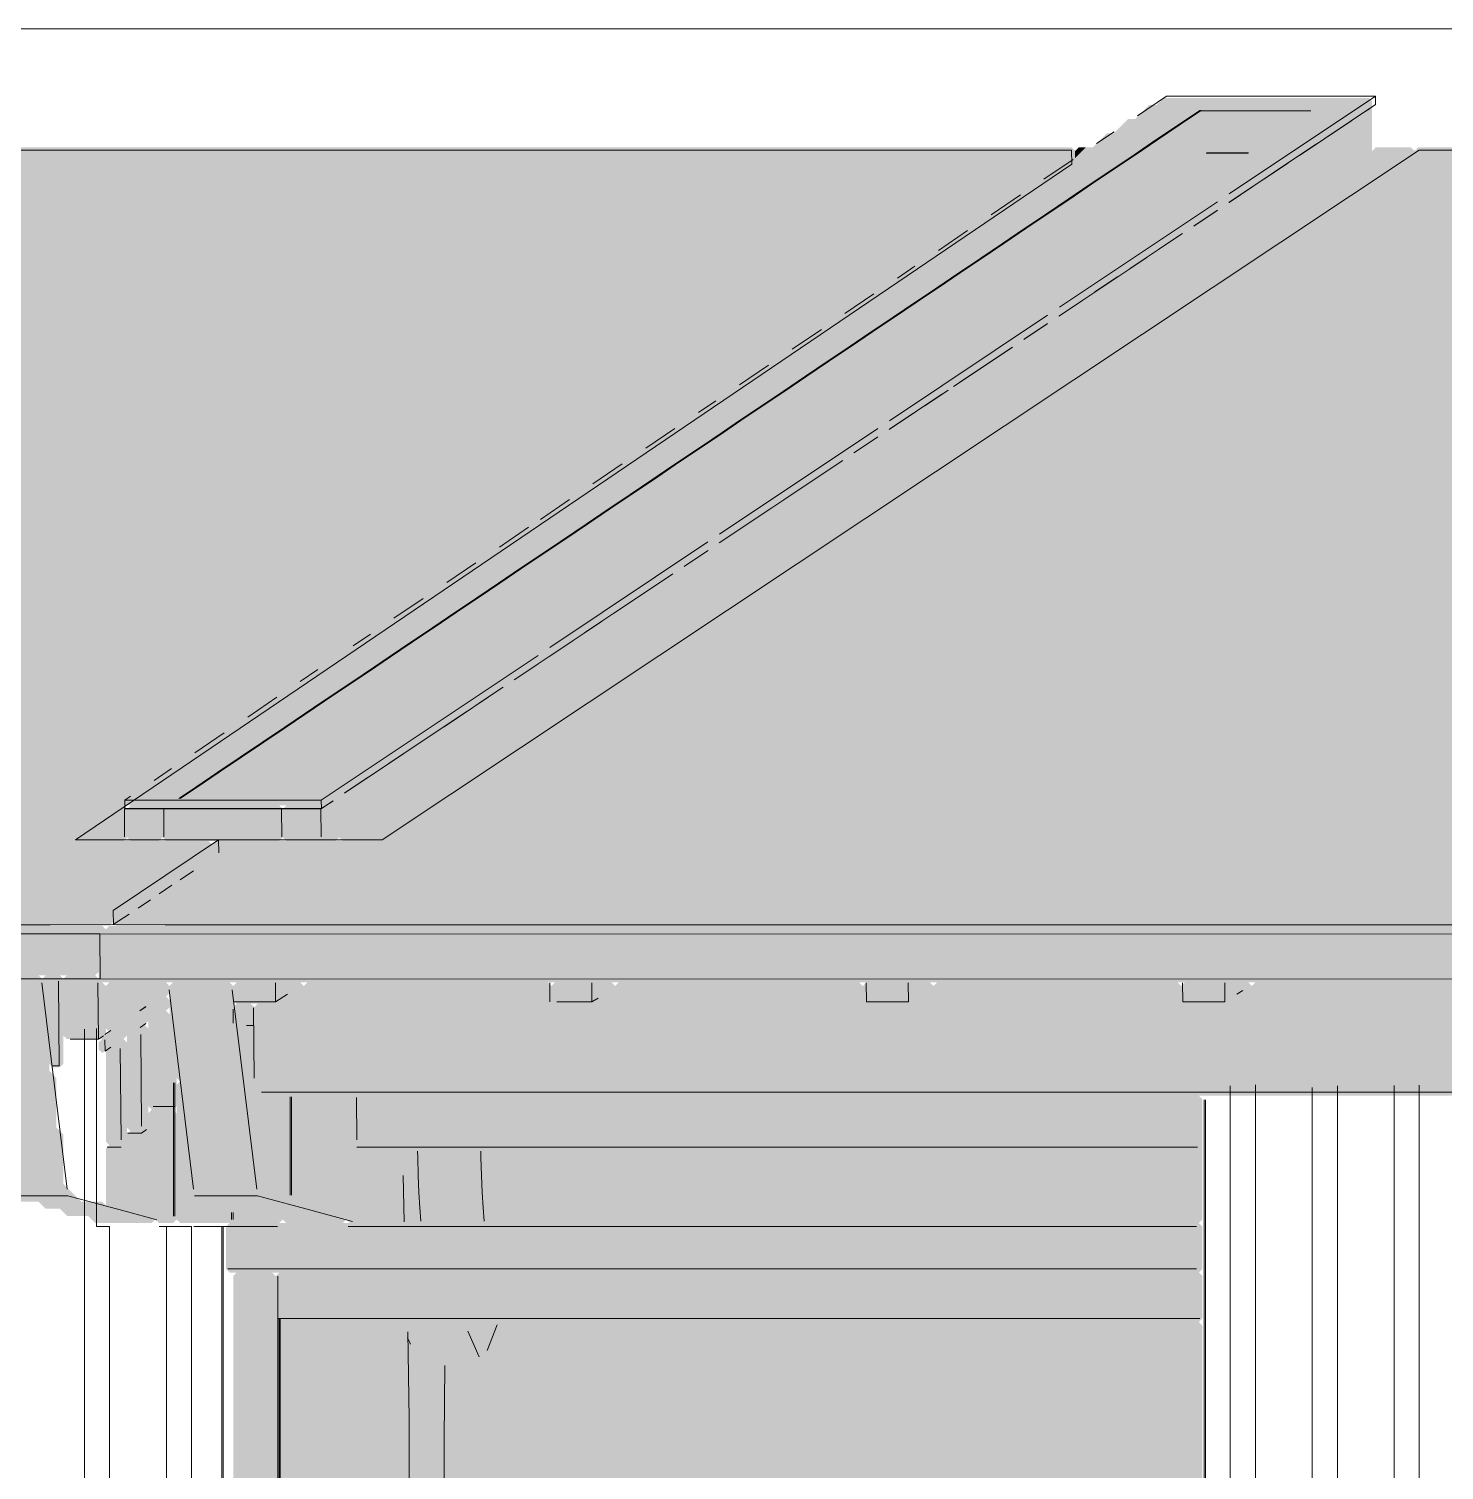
# Model space of a CAD drawing. Header units: millimetres. Extents: x 0 to 84100, y 0 to 59400.
# Drawn here: x 62445 to 64446, y 49047 to 51084 of the extents above; entities that cross this region are included whole.
import ezdxf

# ---------------------------------------------------------------- set-up
doc = ezdxf.new("R2010")
doc.units = ezdxf.units.MM
doc.layers.add('10_見えがかり', color=7, linetype='Continuous', lineweight=13)
doc.layers.add('12_見えがかり（ガラス）', color=5, linetype='Continuous', lineweight=9)

msp = doc.modelspace()

# ---------------------------------------------------------------- hatches: boundary and pattern name
at = {"layer": '10_見えがかり', "true_color": 0xbdbdbd}
for points in [[(64344.3, 50911.6), (64339.3, 50906.6), (64329.3, 50906.6), (64309.3, 50886.6), (64299.3, 50886.6), (64279.3, 50866.6), (64269.3, 50866.6), (64249.3, 50846.6), (64239.3, 50846.6), (64219.3, 50826.6), (64209.3, 50826.6), (64189.3, 50806.6), (64179.3, 50806.6), (64159.3, 50786.6), (64149.3, 50786.6), (64129.3, 50766.6), (64119.3, 50766.6), (64099.3, 50746.6), (64089.3, 50746.6), (64069.3, 50726.6), (64059.3, 50726.6), (64039.3, 50706.6), (64029.3, 50706.6), (64009.3, 50686.6), (63999.3, 50686.6), (63979.3, 50666.6), (63969.3, 50666.6), (63949.3, 50646.6), (63939.3, 50646.6), (63919.3, 50626.6), (63909.3, 50626.6), (63889.3, 50606.6), (63879.3, 50606.6), (63859.3, 50586.6), (63849.3, 50586.6), (63829.3, 50566.6), (63819.3, 50566.6), (63799.3, 50546.6), (63789.3, 50546.6), (63769.3, 50526.6), (63759.3, 50526.6), (63739.3, 50506.6), (63729.3, 50506.6), (63709.3, 50486.6), (63699.3, 50486.6), (63679.3, 50466.6), (63669.3, 50466.6), (63649.3, 50446.6), (63639.3, 50446.6), (63619.3, 50426.6), (63609.3, 50426.6), (63589.3, 50406.6), (63579.3, 50406.6), (63559.3, 50386.6), (63549.3, 50386.6), (63529.3, 50366.6), (63519.3, 50366.6), (63499.3, 50346.6), (63489.3, 50346.6), (63469.3, 50326.6), (63459.3, 50326.6), (63439.3, 50306.6), (63429.3, 50306.6), (63409.3, 50286.6), (63399.3, 50286.6), (63379.3, 50266.6), (63369.3, 50266.6), (63349.3, 50246.6), (63339.3, 50246.6), (63319.3, 50226.6), (63309.3, 50226.6), (63289.3, 50206.6), (63279.3, 50206.6), (63259.3, 50186.6), (63249.3, 50186.6), (63229.3, 50166.6), (63219.3, 50166.6), (63199.3, 50146.6), (63189.3, 50146.6), (63169.3, 50126.6), (63159.3, 50126.6), (63139.3, 50106.6), (63129.3, 50106.6), (63109.3, 50086.6), (63099.3, 50086.6), (63079.3, 50066.6), (63069.3, 50066.6), (63049.3, 50046.6), (63039.3, 50046.6), (63019.3, 50026.6), (63009.3, 50026.6), (62989.3, 50006.6), (62979.3, 50006.6), (62959.3, 49986.6), (62949.3, 49986.6), (62929.3, 49966.6), (62919.3, 49966.6), (62899.3, 49946.6), (62889.3, 49946.6), (62879.3, 49936.6), (62809.3, 49936.6), (62804.3, 49941.6), (62804.3, 49981.6), (62809.3, 49986.6), (62869.3, 49986.6), (62889.3, 50006.6), (62899.3, 50006.6), (62919.3, 50026.6), (62929.3, 50026.6), (62949.3, 50046.6), (62959.3, 50046.6), (62979.3, 50066.6), (62989.3, 50066.6), (63009.3, 50086.6), (63019.3, 50086.6), (63039.3, 50106.6), (63049.3, 50106.6), (63069.3, 50126.6), (63079.3, 50126.6), (63099.3, 50146.6), (63109.3, 50146.6), (63129.3, 50166.6), (63139.3, 50166.6), (63159.3, 50186.6), (63169.3, 50186.6), (63189.3, 50206.6), (63199.3, 50206.6), (63219.3, 50226.6), (63229.3, 50226.6), (63249.3, 50246.6), (63259.3, 50246.6), (63279.3, 50266.6), (63289.3, 50266.6), (63309.3, 50286.6), (63319.3, 50286.6), (63339.3, 50306.6), (63349.3, 50306.6), (63369.3, 50326.6), (63379.3, 50326.6), (63399.3, 50346.6), (63409.3, 50346.6), (63429.3, 50366.6), (63439.3, 50366.6), (63459.3, 50386.6), (63469.3, 50386.6), (63489.3, 50406.6), (63499.3, 50406.6), (63519.3, 50426.6), (63529.3, 50426.6), (63549.3, 50446.6), (63559.3, 50446.6), (63579.3, 50466.6), (63589.3, 50466.6), (63609.3, 50486.6), (63619.3, 50486.6), (63639.3, 50506.6), (63649.3, 50506.6), (63669.3, 50526.6), (63679.3, 50526.6), (63699.3, 50546.6), (63709.3, 50546.6), (63729.3, 50566.6), (63739.3, 50566.6), (63759.3, 50586.6), (63769.3, 50586.6), (63789.3, 50606.6), (63799.3, 50606.6), (63819.3, 50626.6), (63829.3, 50626.6), (63849.3, 50646.6), (63859.3, 50646.6), (63879.3, 50666.6), (63889.3, 50666.6), (63909.3, 50686.6), (63919.3, 50686.6), (63939.3, 50706.6), (63949.3, 50706.6), (63969.3, 50726.6), (63979.3, 50726.6), (63999.3, 50746.6), (64009.3, 50746.6), (64029.3, 50766.6), (64039.3, 50766.6), (64059.3, 50786.6), (64069.3, 50786.6), (64089.3, 50806.6), (64099.3, 50806.6), (64119.3, 50826.6), (64129.3, 50826.6), (64149.3, 50846.6), (64159.3, 50846.6), (64179.3, 50866.6), (64189.3, 50866.6), (64209.3, 50886.6), (64219.3, 50886.6), (64239.3, 50906.6), (64249.3, 50906.6), (64269.3, 50926.6), (64279.3, 50926.6), (64299.3, 50946.6), (64309.3, 50946.6), (64329.3, 50966.6), (64339.3, 50966.6), (64344.3, 50971.6)], [(63924.3, 50911.6), (63924.3, 50901.6), (63909.3, 50886.6), (63899.3, 50886.6), (63889.3, 50876.6), (63879.3, 50866.6), (63869.3, 50866.6), (63859.3, 50856.6), (63849.3, 50846.6), (63839.3, 50846.6), (63829.3, 50836.6), (63819.3, 50826.6), (63809.3, 50826.6), (63789.3, 50806.6), (63779.3, 50806.6), (63759.3, 50786.6), (63749.3, 50786.6), (63729.3, 50766.6), (63719.3, 50766.6), (63699.3, 50746.6), (63689.3, 50746.6), (63669.3, 50726.6), (63659.3, 50726.6), (63639.3, 50706.6), (63629.3, 50706.6), (63609.3, 50686.6), (63599.3, 50686.6), (63579.3, 50666.6), (63569.3, 50666.6), (63549.3, 50646.6), (63539.3, 50646.6), (63509.3, 50616.6), (63499.3, 50616.6), (63479.3, 50596.6), (63469.3, 50596.6), (63449.3, 50576.6), (63439.3, 50576.6), (63419.3, 50556.6), (63409.3, 50556.6), (63389.3, 50536.6), (63379.3, 50536.6), (63359.3, 50516.6), (63349.3, 50516.6), (63329.3, 50496.6), (63319.3, 50496.6), (63299.3, 50476.6), (63289.3, 50476.6), (63269.3, 50456.6), (63259.3, 50456.6), (63239.3, 50436.6), (63229.3, 50436.6), (63209.3, 50416.6), (63199.3, 50416.6), (63179.3, 50396.6), (63169.3, 50396.6), (63139.3, 50366.6), (63129.3, 50366.6), (63109.3, 50346.6), (63099.3, 50346.6), (63079.3, 50326.6), (63069.3, 50326.6), (63049.3, 50306.6), (63039.3, 50306.6), (63019.3, 50286.6), (63009.3, 50286.6), (62989.3, 50266.6), (62979.3, 50266.6), (62959.3, 50246.6), (62949.3, 50246.6), (62929.3, 50226.6), (62919.3, 50226.6), (62899.3, 50206.6), (62889.3, 50206.6), (62869.3, 50186.6), (62859.3, 50186.6), (62839.3, 50166.6), (62829.3, 50166.6), (62809.3, 50146.6), (62799.3, 50146.6), (62769.3, 50116.6), (62759.3, 50116.6), (62739.3, 50096.6), (62729.3, 50096.6), (62709.3, 50076.6), (62699.3, 50076.6), (62679.3, 50056.6), (62669.3, 50056.6), (62649.3, 50036.6), (62639.3, 50036.6), (62619.3, 50016.6), (62609.3, 50016.6), (62584.3, 49991.6), (62589.3, 49986.6), (62579.3, 49986.6), (62559.3, 49966.6), (62549.3, 49966.6), (62529.3, 49946.6), (62519.3, 49946.6), (62514.3, 49941.6), (62519.3, 49936.6), (62699.3, 49936.6), (62704.3, 49931.6), (62699.3, 49926.6), (62689.3, 49926.6), (62659.3, 49896.6), (62649.3, 49896.6), (62629.3, 49876.6), (62619.3, 49876.6), (62599.3, 49856.6), (62589.3, 49856.6), (62564.3, 49831.6), (62564.3, 49821.6), (62559.3, 49816.6), (59809.3, 49816.6), (59804.3, 49821.6), (59804.3, 49841.6), (59819.3, 49856.6), (59829.3, 49856.6), (59859.3, 49886.6), (59869.3, 49886.6), (59899.3, 49916.6), (59909.3, 49916.6), (59929.3, 49936.6), (60159.3, 49936.6), (60169.3, 49946.6), (60179.3, 49946.6), (60209.3, 49976.6), (60219.3, 49976.6), (60249.3, 50006.6), (60259.3, 50006.6), (60289.3, 50036.6), (60299.3, 50036.6), (60329.3, 50066.6), (60339.3, 50066.6), (60369.3, 50096.6), (60379.3, 50096.6), (60409.3, 50126.6), (60419.3, 50126.6), (60449.3, 50156.6), (60459.3, 50156.6), (60489.3, 50186.6), (60499.3, 50186.6), (60529.3, 50216.6), (60539.3, 50216.6), (60569.3, 50246.6), (60579.3, 50246.6), (60609.3, 50276.6), (60619.3, 50276.6), (60649.3, 50306.6), (60659.3, 50306.6), (60689.3, 50336.6), (60699.3, 50336.6), (60729.3, 50366.6), (60739.3, 50366.6), (60769.3, 50396.6), (60779.3, 50396.6), (60809.3, 50426.6), (60819.3, 50426.6), (60849.3, 50456.6), (60859.3, 50456.6), (60889.3, 50486.6), (60899.3, 50486.6), (60929.3, 50516.6), (60939.3, 50516.6), (60969.3, 50546.6), (60979.3, 50546.6), (61009.3, 50576.6), (61019.3, 50576.6), (61049.3, 50606.6), (61059.3, 50606.6), (61089.3, 50636.6), (61099.3, 50636.6), (61129.3, 50666.6), (61139.3, 50666.6), (61179.3, 50706.6), (61189.3, 50706.6), (61219.3, 50736.6), (61229.3, 50736.6), (61259.3, 50766.6), (61269.3, 50766.6), (61299.3, 50796.6), (61309.3, 50796.6), (61339.3, 50826.6), (61349.3, 50826.6), (61379.3, 50856.6), (61389.3, 50856.6), (61419.3, 50886.6), (61429.3, 50886.6), (61459.3, 50916.6), (63919.3, 50916.6)], [(67104.3, 50911.6), (67089.3, 50896.6), (67079.3, 50896.6), (67069.3, 50886.6), (67059.3, 50886.6), (67039.3, 50866.6), (67029.3, 50866.6), (67019.3, 50856.6), (67009.3, 50856.6), (66989.3, 50836.6), (66979.3, 50836.6), (66969.3, 50826.6), (66959.3, 50826.6), (66939.3, 50806.6), (66929.3, 50806.6), (66919.3, 50796.6), (66909.3, 50796.6), (66889.3, 50776.6), (66879.3, 50776.6), (66859.3, 50756.6), (66849.3, 50756.6), (66839.3, 50746.6), (66829.3, 50746.6), (66809.3, 50726.6), (66799.3, 50726.6), (66789.3, 50716.6), (66779.3, 50716.6), (66759.3, 50696.6), (66749.3, 50696.6), (66739.3, 50686.6), (66729.3, 50686.6), (66709.3, 50666.6), (66699.3, 50666.6), (66689.3, 50656.6), (66679.3, 50656.6), (66659.3, 50636.6), (66649.3, 50636.6), (66639.3, 50626.6), (66629.3, 50626.6), (66609.3, 50606.6), (66599.3, 50606.6), (66589.3, 50596.6), (66579.3, 50596.6), (66559.3, 50576.6), (66549.3, 50576.6), (66539.3, 50566.6), (66529.3, 50566.6), (66509.3, 50546.6), (66499.3, 50546.6), (66489.3, 50536.6), (66479.3, 50536.6), (66459.3, 50516.6), (66449.3, 50516.6), (66439.3, 50506.6), (66429.3, 50506.6), (66409.3, 50486.6), (66399.3, 50486.6), (66389.3, 50476.6), (66379.3, 50476.6), (66359.3, 50456.6), (66349.3, 50456.6), (66339.3, 50446.6), (66329.3, 50446.6), (66309.3, 50426.6), (66299.3, 50426.6), (66289.3, 50416.6), (66279.3, 50416.6), (66259.3, 50396.6), (66249.3, 50396.6), (66239.3, 50386.6), (66229.3, 50386.6), (66209.3, 50366.6), (66199.3, 50366.6), (66189.3, 50356.6), (66179.3, 50356.6), (66159.3, 50336.6), (66149.3, 50336.6), (66139.3, 50326.6), (66129.3, 50326.6), (66109.3, 50306.6), (66099.3, 50306.6), (66089.3, 50296.6), (66079.3, 50296.6), (66059.3, 50276.6), (66049.3, 50276.6), (66039.3, 50266.6), (66029.3, 50266.6), (66009.3, 50246.6), (65999.3, 50246.6), (65989.3, 50236.6), (65979.3, 50236.6), (65959.3, 50216.6), (65949.3, 50216.6), (65939.3, 50206.6), (65929.3, 50206.6), (65909.3, 50186.6), (65899.3, 50186.6), (65889.3, 50176.6), (65879.3, 50176.6), (65859.3, 50156.6), (65849.3, 50156.6), (65839.3, 50146.6), (65829.3, 50146.6), (65809.3, 50126.6), (65799.3, 50126.6), (65789.3, 50116.6), (65779.3, 50116.6), (65759.3, 50096.6), (65749.3, 50096.6), (65739.3, 50086.6), (65729.3, 50086.6), (65709.3, 50066.6), (65699.3, 50066.6), (65689.3, 50056.6), (65679.3, 50056.6), (65659.3, 50036.6), (65649.3, 50036.6), (65639.3, 50026.6), (65629.3, 50026.6), (65609.3, 50006.6), (65599.3, 50006.6), (65589.3, 49996.6), (65579.3, 49996.6), (65559.3, 49976.6), (65549.3, 49976.6), (65539.3, 49966.6), (65529.3, 49966.6), (65509.3, 49946.6), (65499.3, 49946.6), (65489.3, 49936.6), (65479.3, 49936.6), (65459.3, 49916.6), (65449.3, 49916.6), (65439.3, 49906.6), (65429.3, 49906.6), (65409.3, 49886.6), (65399.3, 49886.6), (65389.3, 49876.6), (65379.3, 49876.6), (65359.3, 49856.6), (65349.3, 49856.6), (65339.3, 49846.6), (65329.3, 49846.6), (65324.3, 49841.6), (65324.3, 49821.6), (65319.3, 49816.6), (62569.3, 49816.6), (62564.3, 49821.6), (62564.3, 49831.6), (62589.3, 49856.6), (62599.3, 49856.6), (62619.3, 49876.6), (62629.3, 49876.6), (62649.3, 49896.6), (62659.3, 49896.6), (62689.3, 49926.6), (62699.3, 49926.6), (62709.3, 49936.6), (62949.3, 49936.6), (62969.3, 49956.6), (62979.3, 49956.6), (62999.3, 49976.6), (63009.3, 49976.6), (63029.3, 49996.6), (63039.3, 49996.6), (63059.3, 50016.6), (63069.3, 50016.6), (63089.3, 50036.6), (63099.3, 50036.6), (63119.3, 50056.6), (63129.3, 50056.6), (63149.3, 50076.6), (63159.3, 50076.6), (63179.3, 50096.6), (63189.3, 50096.6), (63209.3, 50116.6), (63219.3, 50116.6), (63239.3, 50136.6), (63249.3, 50136.6), (63269.3, 50156.6), (63279.3, 50156.6), (63299.3, 50176.6), (63309.3, 50176.6), (63329.3, 50196.6), (63339.3, 50196.6), (63359.3, 50216.6), (63369.3, 50216.6), (63389.3, 50236.6), (63399.3, 50236.6), (63419.3, 50256.6), (63429.3, 50256.6), (63449.3, 50276.6), (63459.3, 50276.6), (63479.3, 50296.6), (63489.3, 50296.6), (63509.3, 50316.6), (63519.3, 50316.6), (63539.3, 50336.6), (63549.3, 50336.6), (63569.3, 50356.6), (63579.3, 50356.6), (63599.3, 50376.6), (63609.3, 50376.6), (63629.3, 50396.6), (63639.3, 50396.6), (63659.3, 50416.6), (63669.3, 50416.6), (63689.3, 50436.6), (63699.3, 50436.6), (63719.3, 50456.6), (63729.3, 50456.6), (63749.3, 50476.6), (63759.3, 50476.6), (63779.3, 50496.6), (63789.3, 50496.6), (63809.3, 50516.6), (63819.3, 50516.6), (63839.3, 50536.6), (63849.3, 50536.6), (63869.3, 50556.6), (63879.3, 50556.6), (63899.3, 50576.6), (63909.3, 50576.6), (63929.3, 50596.6), (63939.3, 50596.6), (63959.3, 50616.6), (63969.3, 50616.6), (63989.3, 50636.6), (63999.3, 50636.6), (64019.3, 50656.6), (64029.3, 50656.6), (64049.3, 50676.6), (64059.3, 50676.6), (64079.3, 50696.6), (64089.3, 50696.6), (64109.3, 50716.6), (64119.3, 50716.6), (64139.3, 50736.6), (64149.3, 50736.6), (64169.3, 50756.6), (64179.3, 50756.6), (64199.3, 50776.6), (64209.3, 50776.6), (64229.3, 50796.6), (64239.3, 50796.6), (64259.3, 50816.6), (64269.3, 50816.6), (64289.3, 50836.6), (64299.3, 50836.6), (64319.3, 50856.6), (64329.3, 50856.6), (64349.3, 50876.6), (64359.3, 50876.6), (64379.3, 50896.6), (64389.3, 50896.6), (64409.3, 50916.6), (67099.3, 50916.6)], [(64389.3, 50896.6), (64379.3, 50896.6), (64359.3, 50876.6), (64349.3, 50876.6), (64329.3, 50856.6), (64319.3, 50856.6), (64299.3, 50836.6), (64289.3, 50836.6), (64269.3, 50816.6), (64259.3, 50816.6), (64239.3, 50796.6), (64229.3, 50796.6), (64209.3, 50776.6), (64199.3, 50776.6), (64179.3, 50756.6), (64169.3, 50756.6), (64149.3, 50736.6), (64139.3, 50736.6), (64119.3, 50716.6), (64109.3, 50716.6), (64089.3, 50696.6), (64079.3, 50696.6), (64059.3, 50676.6), (64049.3, 50676.6), (64029.3, 50656.6), (64019.3, 50656.6), (63999.3, 50636.6), (63989.3, 50636.6), (63969.3, 50616.6), (63959.3, 50616.6), (63939.3, 50596.6), (63929.3, 50596.6), (63909.3, 50576.6), (63899.3, 50576.6), (63879.3, 50556.6), (63869.3, 50556.6), (63849.3, 50536.6), (63839.3, 50536.6), (63819.3, 50516.6), (63809.3, 50516.6), (63789.3, 50496.6), (63779.3, 50496.6), (63759.3, 50476.6), (63749.3, 50476.6), (63729.3, 50456.6), (63719.3, 50456.6), (63699.3, 50436.6), (63689.3, 50436.6), (63669.3, 50416.6), (63659.3, 50416.6), (63639.3, 50396.6), (63629.3, 50396.6), (63609.3, 50376.6), (63599.3, 50376.6), (63579.3, 50356.6), (63569.3, 50356.6), (63549.3, 50336.6), (63539.3, 50336.6), (63519.3, 50316.6), (63509.3, 50316.6), (63489.3, 50296.6), (63479.3, 50296.6), (63459.3, 50276.6), (63449.3, 50276.6), (63429.3, 50256.6), (63419.3, 50256.6), (63399.3, 50236.6), (63389.3, 50236.6), (63369.3, 50216.6), (63359.3, 50216.6), (63339.3, 50196.6), (63329.3, 50196.6), (63309.3, 50176.6), (63299.3, 50176.6), (63279.3, 50156.6), (63269.3, 50156.6), (63249.3, 50136.6), (63239.3, 50136.6), (63219.3, 50116.6), (63209.3, 50116.6), (63189.3, 50096.6), (63179.3, 50096.6), (63159.3, 50076.6), (63149.3, 50076.6), (63129.3, 50056.6), (63119.3, 50056.6), (63099.3, 50036.6), (63089.3, 50036.6), (63069.3, 50016.6), (63059.3, 50016.6), (63039.3, 49996.6), (63029.3, 49996.6), (63009.3, 49976.6), (62999.3, 49976.6), (62979.3, 49956.6), (62969.3, 49956.6), (62949.3, 49936.6), (62889.3, 49936.6), (62884.3, 49941.6), (62889.3, 49946.6), (62899.3, 49946.6), (62919.3, 49966.6), (62929.3, 49966.6), (62949.3, 49986.6), (62959.3, 49986.6), (62979.3, 50006.6), (62989.3, 50006.6), (63009.3, 50026.6), (63019.3, 50026.6), (63039.3, 50046.6), (63049.3, 50046.6), (63069.3, 50066.6), (63079.3, 50066.6), (63099.3, 50086.6), (63109.3, 50086.6), (63129.3, 50106.6), (63139.3, 50106.6), (63159.3, 50126.6), (63169.3, 50126.6), (63189.3, 50146.6), (63199.3, 50146.6), (63219.3, 50166.6), (63229.3, 50166.6), (63249.3, 50186.6), (63259.3, 50186.6), (63279.3, 50206.6), (63289.3, 50206.6), (63309.3, 50226.6), (63319.3, 50226.6), (63339.3, 50246.6), (63349.3, 50246.6), (63369.3, 50266.6), (63379.3, 50266.6), (63399.3, 50286.6), (63409.3, 50286.6), (63429.3, 50306.6), (63439.3, 50306.6), (63459.3, 50326.6), (63469.3, 50326.6), (63489.3, 50346.6), (63499.3, 50346.6), (63519.3, 50366.6), (63529.3, 50366.6), (63549.3, 50386.6), (63559.3, 50386.6), (63579.3, 50406.6), (63589.3, 50406.6), (63609.3, 50426.6), (63619.3, 50426.6), (63639.3, 50446.6), (63649.3, 50446.6), (63669.3, 50466.6), (63679.3, 50466.6), (63699.3, 50486.6), (63709.3, 50486.6), (63729.3, 50506.6), (63739.3, 50506.6), (63759.3, 50526.6), (63769.3, 50526.6), (63789.3, 50546.6), (63799.3, 50546.6), (63819.3, 50566.6), (63829.3, 50566.6), (63849.3, 50586.6), (63859.3, 50586.6), (63879.3, 50606.6), (63889.3, 50606.6), (63909.3, 50626.6), (63919.3, 50626.6), (63939.3, 50646.6), (63949.3, 50646.6), (63969.3, 50666.6), (63979.3, 50666.6), (63999.3, 50686.6), (64009.3, 50686.6), (64029.3, 50706.6), (64039.3, 50706.6), (64059.3, 50726.6), (64069.3, 50726.6), (64089.3, 50746.6), (64099.3, 50746.6), (64119.3, 50766.6), (64129.3, 50766.6), (64149.3, 50786.6), (64159.3, 50786.6), (64179.3, 50806.6), (64189.3, 50806.6), (64209.3, 50826.6), (64219.3, 50826.6), (64239.3, 50846.6), (64249.3, 50846.6), (64269.3, 50866.6), (64279.3, 50866.6), (64299.3, 50886.6), (64309.3, 50886.6), (64329.3, 50906.6), (64339.3, 50906.6), (64349.3, 50916.6), (64399.3, 50916.6), (64404.3, 50911.6)], [(63924.3, 50911.6), (63929.3, 50916.6), (63939.3, 50916.6), (63924.3, 50901.6)], [(62579.3, 49936.6), (62519.3, 49936.6), (62514.3, 49941.6), (62519.3, 49946.6), (62529.3, 49946.6), (62549.3, 49966.6), (62559.3, 49966.6), (62579.3, 49986.6), (62584.3, 49981.6), (62584.3, 49941.6)], [(62634.3, 49981.6), (62634.3, 49941.6), (62629.3, 49936.6), (62589.3, 49936.6), (62584.3, 49941.6), (62584.3, 49981.6), (62589.3, 49986.6), (62639.3, 49986.6)], [(62804.3, 49981.6), (62804.3, 49941.6), (62799.3, 49936.6), (62639.3, 49936.6), (62634.3, 49941.6), (62634.3, 49981.6), (62639.3, 49986.6), (62799.3, 49986.6)], [(62544.3, 49751.6), (62539.3, 49746.6), (59879.3, 49746.6), (59869.3, 49746.6), (59789.3, 49746.6), (59784.3, 49751.6), (59784.3, 49801.6), (59799.3, 49816.6), (62549.3, 49816.6), (62554.3, 49811.6), (62544.3, 49801.6)], [(65304.3, 49801.6), (65304.3, 49741.6), (65299.3, 49736.6), (62549.3, 49736.6), (62544.3, 49741.6), (62544.3, 49801.6), (62559.3, 49816.6), (65309.3, 49816.6), (65314.3, 49811.6)], [(62489.3, 49616.6), (62479.3, 49616.6), (62474.3, 49621.6), (62474.3, 49681.6), (62464.3, 49691.6), (62464.3, 49741.6), (62469.3, 49746.6), (62489.3, 49746.6), (62494.3, 49741.6), (62494.3, 49621.6)], [(62554.3, 49731.6), (62554.3, 49661.6), (62549.3, 49656.6), (62499.3, 49656.6), (62494.3, 49661.6), (62494.3, 49741.6), (62499.3, 49746.6), (62539.3, 49746.6)], [(62644.3, 49731.6), (62644.3, 49721.6), (62639.3, 49716.6), (62629.3, 49716.6), (62609.3, 49696.6), (62599.3, 49696.6), (62579.3, 49676.6), (62569.3, 49676.6), (62559.3, 49666.6), (62554.3, 49671.6), (62554.3, 49731.6), (62559.3, 49736.6), (62639.3, 49736.6)], [(62834.3, 49731.6), (62829.3, 49726.6), (62819.3, 49726.6), (62809.3, 49716.6), (62799.3, 49716.6), (62789.3, 49706.6), (62759.3, 49706.6), (62739.3, 49706.6), (62734.3, 49711.6), (62734.3, 49731.6), (62739.3, 49736.6), (62829.3, 49736.6)], [(65134.3, 49731.6), (65134.3, 49691.6), (65144.3, 49681.6), (65144.3, 49611.6), (65154.3, 49601.6), (65154.3, 49581.6), (65149.3, 49576.6), (64099.3, 49576.6), (62769.3, 49576.6), (62764.3, 49581.6), (62764.3, 49701.6), (62769.3, 49706.6), (62789.3, 49706.6), (62799.3, 49716.6), (62809.3, 49716.6), (62819.3, 49726.6), (62829.3, 49726.6), (62839.3, 49736.6), (63179.3, 49736.6), (63184.3, 49731.6), (63184.3, 49711.6), (63189.3, 49706.6), (63239.3, 49706.6), (63249.3, 49716.6), (63259.3, 49716.6), (63279.3, 49736.6), (63619.3, 49736.6), (63624.3, 49731.6), (63624.3, 49721.6), (63639.3, 49706.6), (63689.3, 49706.6), (63709.3, 49726.6), (63719.3, 49726.6), (63729.3, 49736.6), (64069.3, 49736.6), (64074.3, 49731.6), (64074.3, 49711.6), (64079.3, 49706.6), (64139.3, 49706.6), (64159.3, 49726.6), (64169.3, 49726.6), (64179.3, 49736.6), (64519.3, 49736.6), (64524.3, 49731.6), (64524.3, 49711.6), (64529.3, 49706.6), (64579.3, 49706.6), (64589.3, 49716.6), (64599.3, 49716.6), (64619.3, 49736.6), (64969.3, 49736.6), (64974.3, 49731.6), (64974.3, 49711.6), (64979.3, 49706.6), (65029.3, 49706.6), (65039.3, 49716.6), (65049.3, 49716.6), (65069.3, 49736.6), (65129.3, 49736.6)], [(63274.3, 49731.6), (63259.3, 49716.6), (63249.3, 49716.6), (63239.3, 49706.6), (63189.3, 49706.6), (63184.3, 49711.6), (63184.3, 49731.6), (63189.3, 49736.6), (63269.3, 49736.6)], [(63724.3, 49731.6), (63719.3, 49726.6), (63709.3, 49726.6), (63689.3, 49706.6), (63639.3, 49706.6), (63624.3, 49721.6), (63624.3, 49731.6), (63629.3, 49736.6), (63719.3, 49736.6)], [(64174.3, 49731.6), (64169.3, 49726.6), (64159.3, 49726.6), (64139.3, 49706.6), (64079.3, 49706.6), (64074.3, 49711.6), (64074.3, 49731.6), (64079.3, 49736.6), (64169.3, 49736.6)], [(62644.3, 49711.6), (62644.3, 49701.6), (62629.3, 49686.6), (62619.3, 49686.6), (62599.3, 49666.6), (62589.3, 49666.6), (62569.3, 49646.6), (62559.3, 49646.6), (62549.3, 49636.6), (62544.3, 49641.6), (62544.3, 49651.6), (62569.3, 49676.6), (62579.3, 49676.6), (62599.3, 49696.6), (62609.3, 49696.6), (62629.3, 49716.6), (62639.3, 49716.6)], [(62644.3, 49691.6), (62644.3, 49681.6), (62654.3, 49671.6), (62654.3, 49561.6), (62649.3, 49556.6), (62619.3, 49556.6), (62614.3, 49561.6), (62614.3, 49681.6), (62619.3, 49686.6), (62629.3, 49686.6), (62639.3, 49696.6)], [(62614.3, 49671.6), (62614.3, 49531.6), (62609.3, 49526.6), (62589.3, 49526.6), (62584.3, 49531.6), (62584.3, 49661.6), (62589.3, 49666.6), (62599.3, 49666.6), (62609.3, 49676.6)], [(62584.3, 49511.6), (62579.3, 49506.6), (62559.3, 49506.6), (62554.3, 49511.6), (62554.3, 49641.6), (62559.3, 49646.6), (62569.3, 49646.6), (62579.3, 49656.6), (62584.3, 49651.6)], [(62664.3, 49521.6), (62674.3, 49511.6), (62674.3, 49441.6), (62679.3, 49436.6), (62689.3, 49436.6), (62699.3, 49426.6), (62719.3, 49426.6), (62729.3, 49416.6), (62739.3, 49416.6), (62734.3, 49411.6), (62734.3, 49401.6), (62739.3, 49396.6), (62659.3, 49396.6), (62654.3, 49401.6), (62654.3, 49591.6), (62659.3, 49596.6), (62664.3, 49591.6)]]:
    msp.add_hatch(color=8, dxfattribs=at).paths.add_polyline_path(points)
at = {"layer": '10_見えがかり', "true_color": 0xe9dcc4}
for points in [[(62464.3, 49741.6), (62464.3, 49691.6), (62474.3, 49681.6), (62474.3, 49611.6), (62484.3, 49601.6), (62484.3, 49531.6), (62494.3, 49521.6), (62494.3, 49451.6), (62519.3, 49426.6), (62549.3, 49426.6), (62559.3, 49416.6), (62579.3, 49416.6), (62589.3, 49406.6), (62619.3, 49406.6), (62624.3, 49401.6), (62619.3, 49396.6), (62539.3, 49396.6), (62529.3, 49406.6), (62499.3, 49406.6), (62489.3, 49416.6), (62469.3, 49416.6), (62459.3, 49426.6), (62429.3, 49426.6), (62414.3, 49441.6), (62414.3, 49451.6), (62404.3, 49461.6), (62404.3, 49531.6), (62394.3, 49541.6), (62394.3, 49611.6), (62384.3, 49621.6), (62384.3, 49691.6), (62374.3, 49701.6), (62374.3, 49741.6), (62379.3, 49746.6), (62459.3, 49746.6)], [(62744.3, 49671.6), (62744.3, 49601.6), (62754.3, 49591.6), (62754.3, 49511.6), (62764.3, 49501.6), (62764.3, 49441.6), (62764.3, 49441.6), (62769.3, 49436.6), (62779.3, 49436.6), (62789.3, 49426.6), (62809.3, 49426.6), (62819.3, 49416.6), (62849.3, 49416.6), (62859.3, 49406.6), (62889.3, 49406.6), (62894.3, 49401.6), (62889.3, 49396.6), (62809.3, 49396.6), (62804.3, 49401.6), (62799.3, 49406.6), (62769.3, 49406.6), (62759.3, 49416.6), (62739.3, 49416.6), (62729.3, 49416.6), (62719.3, 49426.6), (62699.3, 49426.6), (62689.3, 49436.6), (62679.3, 49436.6), (62674.3, 49441.6), (62674.3, 49511.6), (62664.3, 49521.6), (62664.3, 49591.6), (62654.3, 49601.6), (62654.3, 49671.6), (62644.3, 49681.6), (62644.3, 49731.6), (62649.3, 49736.6), (62729.3, 49736.6), (62734.3, 49731.6), (62734.3, 49701.6), (62734.3, 49681.6)], [(62654.3, 49401.6), (62649.3, 49396.6), (62629.3, 49396.6), (62619.3, 49406.6), (62589.3, 49406.6), (62579.3, 49416.6), (62559.3, 49416.6), (62554.3, 49421.6), (62554.3, 49501.6), (62559.3, 49506.6), (62579.3, 49506.6), (62584.3, 49511.6), (62584.3, 49521.6), (62589.3, 49526.6), (62609.3, 49526.6), (62614.3, 49531.6), (62614.3, 49551.6), (62619.3, 49556.6), (62649.3, 49556.6), (62654.3, 49551.6)], [(64104.3, 49391.6), (64104.3, 49331.6), (64099.3, 49326.6), (62729.3, 49326.6), (62724.3, 49331.6), (62724.3, 49391.6), (62729.3, 49396.6), (62739.3, 49396.6), (62799.3, 49396.6), (62899.3, 49396.6), (64099.3, 49396.6)], [(62794.3, 49321.6), (62794.3, 49261.6), (62799.3, 49256.6), (62794.3, 49251.6), (62794.3, 47041.6), (62799.3, 47036.6), (62794.3, 47031.6), (62794.3, 46951.6), (62789.3, 46946.6), (62739.3, 46946.6), (62734.3, 46951.6), (62734.3, 49321.6), (62739.3, 49326.6), (62789.3, 49326.6)], [(64104.3, 49321.6), (64104.3, 49261.6), (64099.3, 49256.6), (62799.3, 49256.6), (62794.3, 49261.6), (62794.3, 49321.6), (62799.3, 49326.6), (64099.3, 49326.6)]]:
    msp.add_hatch(color=8, dxfattribs=at).paths.add_polyline_path(points)
at = {"layer": '12_見えがかり（ガラス）', "true_color": 0xdce9f2}
for points in [[(64339.3, 50986.6), (64344.3, 50981.6), (64344.3, 50971.6), (64339.3, 50966.6), (64329.3, 50966.6), (64309.3, 50946.6), (64299.3, 50946.6), (64279.3, 50926.6), (64269.3, 50926.6), (64249.3, 50906.6), (64239.3, 50906.6), (64219.3, 50886.6), (64209.3, 50886.6), (64189.3, 50866.6), (64179.3, 50866.6), (64159.3, 50846.6), (64149.3, 50846.6), (64129.3, 50826.6), (64119.3, 50826.6), (64099.3, 50806.6), (64089.3, 50806.6), (64069.3, 50786.6), (64059.3, 50786.6), (64039.3, 50766.6), (64029.3, 50766.6), (64009.3, 50746.6), (63999.3, 50746.6), (63979.3, 50726.6), (63969.3, 50726.6), (63949.3, 50706.6), (63939.3, 50706.6), (63919.3, 50686.6), (63909.3, 50686.6), (63889.3, 50666.6), (63879.3, 50666.6), (63859.3, 50646.6), (63849.3, 50646.6), (63829.3, 50626.6), (63819.3, 50626.6), (63799.3, 50606.6), (63789.3, 50606.6), (63769.3, 50586.6), (63759.3, 50586.6), (63739.3, 50566.6), (63729.3, 50566.6), (63709.3, 50546.6), (63699.3, 50546.6), (63679.3, 50526.6), (63669.3, 50526.6), (63649.3, 50506.6), (63639.3, 50506.6), (63619.3, 50486.6), (63609.3, 50486.6), (63589.3, 50466.6), (63579.3, 50466.6), (63559.3, 50446.6), (63549.3, 50446.6), (63529.3, 50426.6), (63519.3, 50426.6), (63499.3, 50406.6), (63489.3, 50406.6), (63469.3, 50386.6), (63459.3, 50386.6), (63439.3, 50366.6), (63429.3, 50366.6), (63409.3, 50346.6), (63399.3, 50346.6), (63379.3, 50326.6), (63369.3, 50326.6), (63349.3, 50306.6), (63339.3, 50306.6), (63319.3, 50286.6), (63309.3, 50286.6), (63289.3, 50266.6), (63279.3, 50266.6), (63259.3, 50246.6), (63249.3, 50246.6), (63229.3, 50226.6), (63219.3, 50226.6), (63199.3, 50206.6), (63189.3, 50206.6), (63169.3, 50186.6), (63159.3, 50186.6), (63139.3, 50166.6), (63129.3, 50166.6), (63109.3, 50146.6), (63099.3, 50146.6), (63079.3, 50126.6), (63069.3, 50126.6), (63049.3, 50106.6), (63039.3, 50106.6), (63019.3, 50086.6), (63009.3, 50086.6), (62989.3, 50066.6), (62979.3, 50066.6), (62959.3, 50046.6), (62949.3, 50046.6), (62929.3, 50026.6), (62919.3, 50026.6), (62899.3, 50006.6), (62889.3, 50006.6), (62869.3, 49986.6), (62589.3, 49986.6), (62584.3, 49991.6), (62609.3, 50016.6), (62619.3, 50016.6), (62639.3, 50036.6), (62649.3, 50036.6), (62669.3, 50056.6), (62679.3, 50056.6), (62699.3, 50076.6), (62709.3, 50076.6), (62729.3, 50096.6), (62739.3, 50096.6), (62759.3, 50116.6), (62769.3, 50116.6), (62799.3, 50146.6), (62809.3, 50146.6), (62829.3, 50166.6), (62839.3, 50166.6), (62859.3, 50186.6), (62869.3, 50186.6), (62889.3, 50206.6), (62899.3, 50206.6), (62919.3, 50226.6), (62929.3, 50226.6), (62949.3, 50246.6), (62959.3, 50246.6), (62979.3, 50266.6), (62989.3, 50266.6), (63009.3, 50286.6), (63019.3, 50286.6), (63039.3, 50306.6), (63049.3, 50306.6), (63069.3, 50326.6), (63079.3, 50326.6), (63099.3, 50346.6), (63109.3, 50346.6), (63129.3, 50366.6), (63139.3, 50366.6), (63169.3, 50396.6), (63179.3, 50396.6), (63199.3, 50416.6), (63209.3, 50416.6), (63229.3, 50436.6), (63239.3, 50436.6), (63259.3, 50456.6), (63269.3, 50456.6), (63289.3, 50476.6), (63299.3, 50476.6), (63319.3, 50496.6), (63329.3, 50496.6), (63349.3, 50516.6), (63359.3, 50516.6), (63379.3, 50536.6), (63389.3, 50536.6), (63409.3, 50556.6), (63419.3, 50556.6), (63439.3, 50576.6), (63449.3, 50576.6), (63469.3, 50596.6), (63479.3, 50596.6), (63499.3, 50616.6), (63509.3, 50616.6), (63539.3, 50646.6), (63549.3, 50646.6), (63569.3, 50666.6), (63579.3, 50666.6), (63599.3, 50686.6), (63609.3, 50686.6), (63629.3, 50706.6), (63639.3, 50706.6), (63659.3, 50726.6), (63669.3, 50726.6), (63689.3, 50746.6), (63699.3, 50746.6), (63719.3, 50766.6), (63729.3, 50766.6), (63749.3, 50786.6), (63759.3, 50786.6), (63779.3, 50806.6), (63789.3, 50806.6), (63809.3, 50826.6), (63819.3, 50826.6), (63839.3, 50846.6), (63849.3, 50846.6), (63869.3, 50866.6), (63879.3, 50866.6), (63899.3, 50886.6), (63909.3, 50886.6), (63939.3, 50916.6), (63949.3, 50916.6), (63969.3, 50936.6), (63979.3, 50936.6), (63999.3, 50956.6), (64009.3, 50956.6), (64029.3, 50976.6), (64039.3, 50976.6), (64049.3, 50986.6)], [(62764.3, 49701.6), (62764.3, 49581.6), (62769.3, 49576.6), (64099.3, 49576.6), (64104.3, 49571.6), (64104.3, 49401.6), (64099.3, 49396.6), (62899.3, 49396.6), (62889.3, 49406.6), (62859.3, 49406.6), (62849.3, 49416.6), (62819.3, 49416.6), (62809.3, 49426.6), (62789.3, 49426.6), (62779.3, 49436.6), (62769.3, 49436.6), (62764.3, 49441.6), (62764.3, 49501.6), (62754.3, 49511.6), (62754.3, 49591.6), (62744.3, 49601.6), (62744.3, 49671.6), (62734.3, 49681.6), (62734.3, 49701.6), (62739.3, 49706.6), (62759.3, 49706.6)], [(62769.3, 49406.6), (62799.3, 49406.6), (62804.3, 49401.6), (62799.3, 49396.6), (62739.3, 49396.6), (62734.3, 49401.6), (62734.3, 49411.6), (62739.3, 49416.6), (62759.3, 49416.6)], [(64099.3, 49256.6), (64104.3, 49251.6), (64104.3, 47041.6), (64099.3, 47036.6), (62799.3, 47036.6), (62794.3, 47041.6), (62794.3, 49251.6), (62799.3, 49256.6)]]:
    msp.add_hatch(color=8, dxfattribs=at).paths.add_polyline_path(points)

# ---------------------------------------------------------------- linework, layer by layer
at = {"layer": '10_見えがかり'}
for points in [[(61246.3, 51084.2), (64201.6, 51084.2)], [(64201.6, 51084.2), (67152.2, 51084.2)], [(62660.8, 49998.5), (64095.9, 50965.7)], [(64100.7, 50968.9), (64069.7, 50948)], [(64102.6, 50968.9), (64071.6, 50948)], [(64257.4, 50968.5), (64100, 50968.5)], [(64102.6, 50968.9), (64100.7, 50968.9)], [(64332.1, 50965.8), (64340.3, 50971.3)], [(64069.7, 50948), (64038.7, 50927.2)], [(64071.6, 50948), (64040.7, 50927.2)], [(64282.4, 50932.6), (64315.5, 50954.7)], [(64038.7, 50927.2), (64007.7, 50906.3)], [(64040.7, 50927.2), (64009.7, 50906.3)], [(59801.2, 49838), (59932.6, 49938), (60164.4, 49938), (61460.3, 50912.9), (63919.5, 50912.9), (63919.7, 50893.1), (62511.4, 49938), (62713.7, 49938), (62713.9, 49919.9)], [(62564.8, 49838), (62713.7, 49938), (62945, 49938), (64410.9, 50912.9), (67111.1, 50912.9), (67111.3, 50897.3)], [(64007.7, 50906.3), (63976.8, 50885.4)], [(64009.7, 50906.3), (63978.7, 50885.4)], [(64109.8, 50908.5), (64168.9, 50908.5)], [(64169.5, 50908.9), (64110.5, 50908.9)], [(64141.7, 50838.6), (64265.8, 50921.5)], [(63976.8, 50885.4), (63945.8, 50864.5)], [(63978.7, 50885.4), (63947.7, 50864.5)], [(63945.8, 50864.5), (63914.8, 50843.7)], [(63947.7, 50864.5), (63916.8, 50843.7)], [(63914.8, 50843.7), (63883.8, 50822.8)], [(63916.8, 50843.7), (63885.8, 50822.8)], [(64092, 50805.5), (64125.1, 50827.6)], [(63883.8, 50822.8), (63852.9, 50801.9)], [(63885.8, 50822.8), (63854.8, 50801.9)], [(63852.9, 50801.9), (63821.9, 50781)], [(63854.8, 50801.9), (63823.8, 50781)], [(64042.3, 50772.3), (64075.4, 50794.4)], [(63821.9, 50781), (63790.9, 50760.2)], [(63823.8, 50781), (63792.9, 50760.2)], [(63790.9, 50760.2), (63760, 50739.3)], [(63792.9, 50760.2), (63761.9, 50739.3)], [(63901.6, 50678.3), (64025.7, 50761.2)], [(63760, 50739.3), (63729, 50718.4)], [(63761.9, 50739.3), (63730.9, 50718.4)], [(63729, 50718.4), (63698, 50697.5)], [(63730.9, 50718.4), (63699.9, 50697.5)], [(63698, 50697.5), (63667, 50676.7)], [(63699.9, 50697.5), (63669, 50676.7)], [(63667, 50676.7), (63636.1, 50655.8)], [(63669, 50676.7), (63638, 50655.8)], [(63851.9, 50645.2), (63885, 50667.3)], [(63636.1, 50655.8), (63605.1, 50634.9)], [(63638, 50655.8), (63607, 50634.9)], [(63605.1, 50634.9), (63574.1, 50614)], [(63607, 50634.9), (63576, 50614)], [(63752.5, 50578.8), (63835.3, 50634.1)], [(63574.1, 50614), (63543.1, 50593.2)], [(63576, 50614), (63545.1, 50593.2)], [(63543.1, 50593.2), (63512.2, 50572.3)], [(63545.1, 50593.2), (63514.1, 50572.3)], [(63512.2, 50572.3), (63481.2, 50551.4)], [(63514.1, 50572.3), (63483.1, 50551.4)], [(63661.5, 50518), (63736, 50567.8)], [(63481.2, 50551.4), (63450.2, 50530.5)], [(63483.1, 50551.4), (63452.1, 50530.5)], [(63450.2, 50530.5), (63419.2, 50509.7)], [(63452.1, 50530.5), (63421.2, 50509.7)], [(63419.2, 50509.7), (63388.3, 50488.8)], [(63421.2, 50509.7), (63390.2, 50488.8)], [(63611.8, 50484.9), (63644.9, 50507)], [(63388.3, 50488.8), (63357.3, 50467.9)], [(63390.2, 50488.8), (63359.2, 50467.9)], [(63357.3, 50467.9), (63326.3, 50447)], [(63359.2, 50467.9), (63328.2, 50447)], [(63512.5, 50418.5), (63595.2, 50473.8)], [(63326.3, 50447), (63295.4, 50426.2)], [(63328.2, 50447), (63297.3, 50426.2)], [(63295.4, 50426.2), (63264.4, 50405.3)], [(63297.3, 50426.2), (63266.3, 50405.3)], [(63264.4, 50405.3), (63233.4, 50384.4)], [(63266.3, 50405.3), (63235.3, 50384.4)], [(63421.4, 50357.7), (63495.9, 50407.5)], [(63233.4, 50384.4), (63202.4, 50363.5)], [(63235.3, 50384.4), (63204.3, 50363.5)], [(63202.4, 50363.5), (63171.5, 50342.7)], [(63204.3, 50363.5), (63173.4, 50342.7)], [(63171.5, 50342.7), (63140.5, 50321.8)], [(63173.4, 50342.7), (63142.4, 50321.8)], [(63371.7, 50324.5), (63404.8, 50346.7)], [(63140.5, 50321.8), (63109.5, 50300.9)], [(63142.4, 50321.8), (63111.4, 50300.9)], [(63109.5, 50300.9), (63078.5, 50280)], [(63111.4, 50300.9), (63080.4, 50280)], [(63272.4, 50258.2), (63355.2, 50313.5)], [(63078.5, 50280), (63047.6, 50259.2)], [(63080.4, 50280), (63049.5, 50259.2)], [(63047.6, 50259.2), (63016.6, 50238.3)], [(63049.5, 50259.2), (63018.5, 50238.3)], [(63016.6, 50238.3), (62985.6, 50217.4)], [(63018.5, 50238.3), (62987.5, 50217.4)], [(63131.6, 50164.2), (63255.8, 50247.2)], [(62985.6, 50217.4), (62954.7, 50196.5)], [(62987.5, 50217.4), (62956.5, 50196.5)], [(62954.7, 50196.5), (62923.7, 50175.7)], [(62956.5, 50196.5), (62925.6, 50175.7)], [(62923.7, 50175.7), (62892.7, 50154.8)], [(62925.6, 50175.7), (62894.6, 50154.8)], [(62892.7, 50154.8), (62861.7, 50133.9)], [(62894.6, 50154.8), (62863.6, 50133.9)], [(63032.3, 50097.9), (63115.1, 50153.2)], [(62861.7, 50133.9), (62807.3, 50097.2)], [(62863.6, 50133.9), (62809.2, 50097.2)], [(62807.3, 50097.2), (62775.8, 50076)], [(62809.2, 50097.2), (62777.7, 50076)], [(62809.2, 50097.2), (62807.3, 50097.2)], [(62809.2, 50097.2), (62807.3, 50097.2)], [(62775.8, 50076), (62744.3, 50054.8)], [(62777.7, 50076), (62746.2, 50054.8)], [(62891.5, 50003.9), (63015.7, 50086.9)], [(62744.3, 50054.8), (62712.8, 50033.5)], [(62746.2, 50054.8), (62714.7, 50033.5)], [(62712.8, 50033.5), (62681.3, 50012.3)], [(62714.7, 50033.5), (62683.2, 50012.3)], [(62681.3, 50012.3), (62657.7, 49996.4)], [(62683.2, 50012.3), (62659.5, 49996.4)], [(62858.4, 49981.8), (62875, 49992.9)], [(62636.1, 49981.8), (62580.5, 49981.8)], [(62580.9, 49942.1), (62580.5, 49981.8)], [(62802.8, 49981.8), (62636.1, 49981.8)], [(62636.5, 49942.1), (62636.1, 49981.8)], [(62636.5, 49942.1), (62636.1, 49981.8)], [(62858.4, 49981.8), (62802.8, 49981.8)], [(62803.3, 49942.1), (62802.8, 49981.8)], [(62803.3, 49942.1), (62802.8, 49981.8)], [(62858.8, 49942.1), (62858.4, 49981.8)], [(62678.1, 49894.1), (62659.4, 49881.6)], [(62647.7, 49873.8), (62629.6, 49861.6)], [(62617.4, 49853.4), (62599.8, 49841.6)], [(62587.1, 49833.1), (62564.8, 49818.2), (62475.7, 49818.1), (59895.2, 49818.1), (59801.4, 49818.2), (59801.2, 49838)], [(65339.3, 49827.6), (65323.6, 49818.1), (62638, 49818.1), (62565.1, 49818.2), (62564.8, 49838)], [(59784.3, 49805.1), (62545.6, 49805.1)], [(62546.3, 49741.6), (62545.6, 49805.1)], [(62545.6, 49805.1), (65301.4, 49804.8)], [(62546.2, 49741.6), (62545.6, 49805.1)], [(62546.2, 49741.6), (59784.9, 49741.6)], [(62463.8, 49735.8), (62499.6, 49444.5)], [(62488.5, 49618.8), (62487.3, 49738.3)], [(62543.9, 49656.3), (62543.2, 49736)], [(62546.3, 49741.6), (65302.1, 49741.2)], [(62643.6, 49726), (62678.3, 49444.5)], [(62732.9, 49726), (62767.6, 49444.5)], [(62794.2, 49709.1), (62793.9, 49735.9)], [(63182.1, 49709.1), (63181.8, 49735.9)], [(63241.5, 49709.1), (63241.3, 49735.9)], [(63629.4, 49709.1), (63629.1, 49735.9)], [(63688.9, 49709.1), (63688.6, 49735.9)], [(64076.7, 49709.1), (64076.4, 49735.9)], [(64136.2, 49709.1), (64135.9, 49735.9)], [(64161.4, 49725.1), (64153, 49719.8)], [(62734.8, 49709.1), (62794.2, 49709.1)], [(62811.1, 49719.8), (62794.2, 49709.1)], [(63192, 49709.1), (63241.5, 49709.1)], [(63250, 49714.4), (63241.5, 49709.1)], [(63629.4, 49709.1), (63688.9, 49709.1)], [(64076.7, 49709.1), (64136.2, 49709.1)], [(62602.5, 49696.6), (62610.8, 49702.2)], [(62602.8, 49696.8), (62611, 49702.4)], [(62762.9, 49700.8), (62764, 49601.2)], [(62541.2, 49671.4), (62541.2, 49391.6), (62559.3, 49391.6), (62559.3, 47206.6), (62524.3, 47206.6), (62524.3, 49670.7)], [(62552.9, 49663.1), (62561.2, 49668.7)], [(62602.8, 49672.8), (62611, 49678.4)], [(62604.8, 49533.5), (62603.6, 49663)], [(62762.4, 49675.7), (62752.9, 49675.7)], [(62504, 49656.3), (62543.9, 49656.3)], [(62543.9, 49656.3), (62550.9, 49661.2)], [(62553.2, 49639.3), (62553, 49655.2)], [(62553.2, 49639.3), (62561.4, 49644.9)], [(62575.9, 49513.9), (62574.6, 49643.4)], [(62478.5, 49618.8), (62488.5, 49618.8)], [(62649.8, 49406.2), (62649.8, 49594.6)], [(62651.7, 49406.2), (62651.7, 49594.6)], [(62774.2, 49581.3), (65146.1, 49581.3)], [(64179.4, 49591.6), (64179.4, 47206.6), (64143.8, 47206.6), (64143.8, 49590.5)], [(64295.2, 49590.4), (64295.2, 47206.6), (64259.5, 47206.6), (64259.5, 49587.9)], [(64410.9, 49591.5), (64410.9, 47206.6), (64375.3, 47206.6), (64375.3, 49591)], [(62621, 49561.4), (62651, 49561.4)], [(62814.8, 49436), (62814.8, 49574.7)], [(62816.7, 49436), (62816.7, 49574.7)], [(62908.4, 49573.7), (62909.1, 49513.9)], [(64106.7, 49570.8), (64106.7, 46946.6)], [(64108.7, 49570.8), (64108.7, 46946.6)], [(64108.7, 46796.6), (64108.7, 49570.8)], [(62585, 49523.5), (62604.9, 49523.5)], [(62604.9, 49523.5), (62611.9, 49528.5)], [(62556, 49503.9), (62576, 49503.9)], [(62909.2, 49503.9), (64097.5, 49503.9)], [(62995.1, 49489.3), (62994.9, 49498)], [(62995.1, 49489.3), (62994.9, 49498)], [(62995.9, 49463.9), (62995.1, 49489.3)], [(62995.9, 49463.9), (62995.1, 49489.3)], [(63084.4, 49489.3), (63084.3, 49498)], [(63085.2, 49463.9), (63084.4, 49489.3)], [(62974.4, 49463.8), (62975.8, 49398.2)], [(62996.9, 49439.9), (62995.9, 49463.9)], [(62996.9, 49439.9), (62995.9, 49463.9)], [(63086.2, 49439.9), (63085.2, 49463.9)], [(62998.2, 49418.1), (62996.9, 49439.9)], [(62998.2, 49418.1), (62996.9, 49439.9)], [(63087.5, 49418.1), (63086.2, 49439.9)], [(62421.5, 49434.8), (62500.8, 49434.8)], [(62500.8, 49434.8), (62581.4, 49413.1)], [(62679.4, 49434.8), (62768.8, 49434.8)], [(62768.8, 49434.8), (62849.3, 49413.1)], [(62999.6, 49399.1), (62998.2, 49418.1)], [(62999.6, 49399.1), (62998.2, 49418.1)], [(63088.9, 49399.1), (63087.5, 49418.1)], [(62581.4, 49413.1), (62626.2, 49401.1)], [(62849.3, 49413.1), (62903.1, 49398.7)], [(62639.6, 49391.6), (62629.7, 49391.6)], [(62641.3, 49391.6), (62631.5, 49391.6)], [(62641.3, 49391.6), (62631.5, 49391.6)], [(62640.2, 49391.6), (62675.2, 49391.6), (62675.2, 47206.6), (62640.2, 47206.6), (62640.2, 49391.6)], [(62718.3, 49391.6), (62678.9, 49391.6)], [(62720, 49391.6), (62680.7, 49391.6)], [(62720, 49391.6), (62680.7, 49391.6)], [(62718.3, 46946.6), (62718.3, 49391.6)], [(62720, 49391.6), (62718.3, 49391.6)], [(62720, 46796.6), (62720, 49391.6)], [(62720, 49391.6), (62728.4, 49391.6)], [(62720, 46946.6), (62720, 49391.6)], [(62796.8, 49391.6), (62726.9, 49391.6)], [(64095.9, 49391.6), (62896.8, 49391.6)], [(64095.9, 49331.6), (62726.9, 49331.6)], [(62797.3, 49321.6), (62797.3, 49261.6)], [(62797.3, 46946.6), (62797.3, 49321.6)], [(64097.2, 49261.6), (62797.3, 49261.6)], [(62980.9, 49234.5), (62984.9, 49225.5)], [(62981.3, 49242.7), (62983, 49119.9)], [(63066.2, 49243.6), (63082.1, 49207.5)], [(63093.2, 49216.6), (63107.3, 49252.8)], [(63032.6, 49091), (63033.5, 49195.4)], [(62983, 49119.9), (62983, 48977)], [(63032.6, 48948.1), (63032.6, 49091)]]:
    msp.add_lwpolyline(points, dxfattribs=at)
at = {"layer": '12_見えがかり（ガラス）'}
for points in [[(64053.8, 50989.2), (64012.5, 50961.2)], [(64349.1, 50989.2), (64053.8, 50989.2)], [(64142.1, 50851), (64349.1, 50989.2)], [(64349.2, 50977.2), (64349.1, 50989.2)], [(64241.6, 50905.4), (64349.2, 50977.2)], [(63979.4, 50938.8), (63954.5, 50922.1)], [(63921.5, 50899.7), (63880.1, 50871.8)], [(64191.9, 50872.2), (64225.1, 50894.3)], [(63847, 50849.4), (63805.6, 50821.5)], [(64142.3, 50839), (64175.4, 50861.2)], [(63902.1, 50690.7), (64125.6, 50839.9)], [(64092.6, 50805.9), (64125.7, 50828)], [(63772.5, 50799.1), (63731.1, 50771.1)], [(64001.5, 50745.1), (64076, 50794.8)], [(63698, 50748.8), (63673.2, 50732)], [(63951.9, 50711.9), (63985, 50734)], [(63640.1, 50709.7), (63598.7, 50681.7)], [(63902.2, 50678.7), (63935.3, 50700.8)], [(63662, 50530.3), (63885.5, 50679.6)], [(63852.5, 50645.6), (63885.6, 50667.7)], [(63565.7, 50659.3), (63524.3, 50631.4)], [(63761.4, 50584.8), (63836, 50634.5)], [(63491.2, 50609), (63449.8, 50581.1)], [(63416.7, 50558.7), (63391.9, 50542)], [(63711.8, 50551.6), (63744.9, 50573.7)], [(63662.1, 50518.4), (63695.2, 50540.5)], [(63358.8, 50519.6), (63317.4, 50491.7)], [(63421.9, 50370), (63645.4, 50519.3)], [(63612.4, 50485.3), (63645.5, 50507.4)], [(63284.3, 50469.3), (63242.9, 50441.3)], [(63471.7, 50391.3), (63595.9, 50474.2)], [(63209.8, 50419), (63168.5, 50391)], [(63151.9, 50379.9), (63110.6, 50351.9)], [(63422, 50358.1), (63455.1, 50380.2)], [(63181.8, 50209.7), (63405.3, 50359)], [(63372.3, 50325), (63405.5, 50347.1)], [(63077.5, 50329.5), (63036.1, 50301.6)], [(63231.6, 50231), (63355.8, 50313.9)], [(63003, 50279.2), (62961.6, 50251.3)], [(62928.5, 50228.9), (62903.7, 50212.2)], [(63181.9, 50197.8), (63215, 50219.9)], [(62858.9, 49994.2), (63165.2, 50198.7)], [(62854, 50178.6), (62829.2, 50161.8)], [(63132.3, 50164.7), (63165.4, 50186.8)], [(63082.6, 50131.5), (63115.7, 50153.6)], [(62796.1, 50139.5), (62754.8, 50111.5)], [(62991.5, 50070.7), (63066, 50120.4)], [(62721.7, 50089.2), (62680.3, 50061.2)], [(62941.8, 50037.5), (62975, 50059.6)], [(62647.2, 50038.9), (62622.4, 50022.1)], [(62892.2, 50004.3), (62925.3, 50026.5)], [(62589.3, 49999.7), (62581, 49994.2)], [(62858.9, 49994.2), (62581, 49994.2)], [(62581.1, 49982.2), (62581, 49994.2)], [(62859, 49982.2), (62858.9, 49994.2)], [(62859, 49982.2), (62875.6, 49993.3)], [(62859, 49982.2), (62581.1, 49982.2)], [(62734.4, 49698.9), (62734.4, 49679.1)], [(62731.7, 49411.4), (62731.7, 49401.5)], [(62734.4, 49411.4), (62734.4, 49401.5)], [(62800.8, 49261.6), (62799.2, 49261.6)], [(64099, 49261.6), (62799.2, 49261.6)], [(62799.2, 49261.6), (62799.2, 47036.6)], [(62800.8, 49261.6), (64100.6, 49261.6)], [(62800.8, 49261.6), (62800.8, 47036.6)]]:
    msp.add_lwpolyline(points, dxfattribs=at)

doc.saveas('drawing.dxf')
